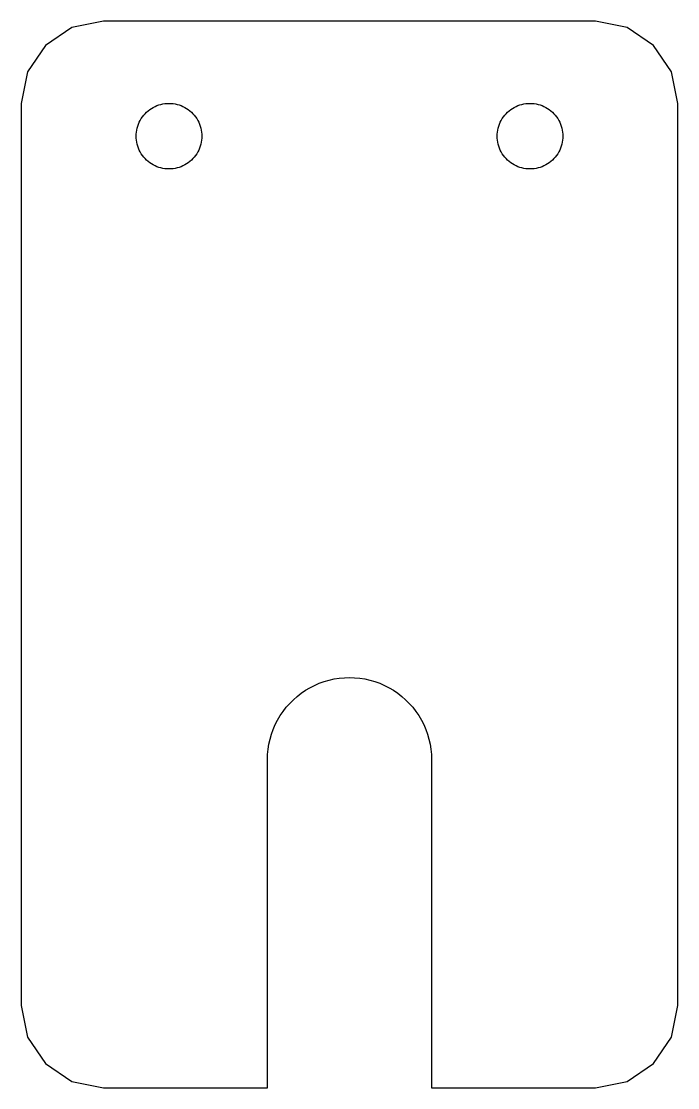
# Model space of a CAD drawing. Extents: x -20 to 20, y 33.5 to 98.5.
import ezdxf

# ---------------------------------------------------------------- set-up
doc = ezdxf.new("R2010")
doc.units = 0
doc.layers.get('0').update_dxf_attribs({"linetype": 'CONTINUOUS'})

msp = doc.modelspace()

# ---------------------------------------------------------------- linework, layer by layer
at = {"color": 7}
for points in [[(-5, 53.5), (-4.99013, 53.814), (-4.96057, 54.1267), (-4.91142, 54.4369), (-4.84291, 54.7435), (-4.75528, 55.0451), (-4.64888, 55.3406), (-4.52412, 55.6289), (-4.38153, 55.9088), (-4.22163, 56.17914), (-4.04507, 56.43893), (-3.85255, 56.68713), (-3.64484, 56.92274), (-3.42273, 57.14485), (-3.18712, 57.35257), (-2.93892, 57.54509), (-2.67912, 57.72165), (-2.40877, 57.88155), (-2.12889, 58.02414), (-1.84062, 58.1489), (-1.54507, 58.25529), (-1.24344, 58.34293), (-0.9369, 58.41144), (-0.62666, 58.46059), (-0.31395, 58.49014), (0, 58.5), (0.31395, 58.49014), (0.62666, 58.46059), (0.9369, 58.41144), (1.24344, 58.34293), (1.54507, 58.25529), (1.84062, 58.1489), (2.12889, 58.02414), (2.40877, 57.88155), (2.67912, 57.72165), (2.93892, 57.54509), (3.18712, 57.35257), (3.42273, 57.14485), (3.64484, 56.92274), (3.85255, 56.68713), (4.04507, 56.43893), (4.22163, 56.17914), (4.38153, 55.9088), (4.52412, 55.6289), (4.64888, 55.3406), (4.75528, 55.0451), (4.84291, 54.7435), (4.91142, 54.4369), (4.96057, 54.1267), (4.99013, 53.814), (5, 53.5), (5, 33.5), (15, 33.5), (16.9134, 33.8806), (18.5355, 34.9645), (19.6194, 36.5866), (20, 38.5), (20, 93.5), (19.6194, 95.4134), (18.5355, 97.0355), (16.9134, 98.1194), (15, 98.5), (-15, 98.5), (-16.9134, 98.1194), (-18.5355, 97.0355), (-19.6194, 95.4134), (-20, 93.5), (-20, 38.5), (-19.6194, 36.5866), (-18.5355, 34.9645), (-16.9134, 33.8806), (-15, 33.5), (-5, 33.5)], [(-9.01576, 91.2493), (-9.03542, 91.1252), (-9.06282, 91.0026), (-9.09789, 90.882), (-9.14044, 90.7637), (-9.19034, 90.6484), (-9.24738, 90.5365), (-9.31134, 90.4283), (-9.38196, 90.3244), (-9.45897, 90.2251), (-9.54205, 90.1309), (-9.63091, 90.0421), (-9.72514, 89.959), (-9.82442, 89.882), (-9.92834, 89.8113), (-10.0365, 89.7474), (-10.1484, 89.6903), (-10.2637, 89.6404), (-10.382, 89.5979), (-10.5026, 89.5628), (-10.6252, 89.5354), (-10.7493, 89.5158), (-10.8744, 89.5039), (-11, 89.5), (-11.1256, 89.5039), (-11.2507, 89.5158), (-11.3748, 89.5354), (-11.4974, 89.5628), (-11.618, 89.5979), (-11.7362, 89.6404), (-11.8515, 89.6903), (-11.9635, 89.7474), (-12.0716, 89.8113), (-12.1756, 89.882), (-12.2748, 89.959), (-12.3691, 90.0421), (-12.4579, 90.1309), (-12.541, 90.2251), (-12.618, 90.3244), (-12.6886, 90.4283), (-12.7526, 90.5365), (-12.8096, 90.6484), (-12.8595, 90.7637), (-12.9021, 90.882), (-12.9372, 91.0026), (-12.9646, 91.1252), (-12.9842, 91.2493), (-12.996, 91.3744), (-13, 91.5), (-12.996, 91.6256), (-12.9842, 91.7507), (-12.9646, 91.8748), (-12.9372, 91.9974), (-12.9021, 92.118), (-12.8595, 92.2362), (-12.8096, 92.3515), (-12.7526, 92.4635), (-12.6886, 92.5716), (-12.618, 92.6756), (-12.541, 92.7748), (-12.4579, 92.8691), (-12.3691, 92.9579), (-12.2748, 93.041), (-12.1756, 93.118), (-12.0716, 93.1886), (-11.9635, 93.2526), (-11.8515, 93.3096), (-11.7362, 93.3595), (-11.618, 93.4021), (-11.4974, 93.4372), (-11.3748, 93.4646), (-11.2507, 93.4842), (-11.1256, 93.496), (-11, 93.5), (-10.8744, 93.496), (-10.7493, 93.4842), (-10.6252, 93.4646), (-10.5026, 93.4372), (-10.382, 93.4021), (-10.2637, 93.3595), (-10.1484, 93.3096), (-10.0365, 93.2526), (-9.92834, 93.1886), (-9.82442, 93.118), (-9.72514, 93.041), (-9.63091, 92.9579), (-9.54205, 92.8691), (-9.45897, 92.7748), (-9.38196, 92.6756), (-9.31134, 92.5716), (-9.24738, 92.4635), (-9.19034, 92.3515), (-9.14044, 92.2362), (-9.09789, 92.118), (-9.06282, 91.9974), (-9.03542, 91.8748), (-9.01576, 91.7507), (-9.00394, 91.6256), (-9, 91.5), (-9.00394, 91.3744)], [(9.01576, 91.7507), (9.03542, 91.8748), (9.06282, 91.9974), (9.09789, 92.118), (9.14044, 92.2362), (9.19034, 92.3515), (9.24738, 92.4635), (9.31134, 92.5716), (9.38196, 92.6756), (9.45897, 92.7748), (9.54205, 92.8691), (9.63091, 92.9579), (9.72514, 93.041), (9.82442, 93.118), (9.92834, 93.1886), (10.0365, 93.2526), (10.1484, 93.3096), (10.2637, 93.3595), (10.382, 93.4021), (10.5026, 93.4372), (10.6252, 93.4646), (10.7493, 93.4842), (10.8744, 93.496), (11, 93.5), (11.1256, 93.496), (11.2507, 93.4842), (11.3748, 93.4646), (11.4974, 93.4372), (11.618, 93.4021), (11.7362, 93.3595), (11.8515, 93.3096), (11.9635, 93.2526), (12.0716, 93.1886), (12.1756, 93.118), (12.2748, 93.041), (12.3691, 92.9579), (12.4579, 92.8691), (12.541, 92.7748), (12.618, 92.6756), (12.6886, 92.5716), (12.7526, 92.4635), (12.8096, 92.3515), (12.8595, 92.2362), (12.9021, 92.118), (12.9372, 91.9974), (12.9646, 91.8748), (12.9842, 91.7507), (12.996, 91.6256), (13, 91.5), (12.996, 91.3744), (12.9842, 91.2493), (12.9646, 91.1252), (12.9372, 91.0026), (12.9021, 90.882), (12.8595, 90.7637), (12.8096, 90.6484), (12.7526, 90.5365), (12.6886, 90.4283), (12.618, 90.3244), (12.541, 90.2251), (12.4579, 90.1309), (12.3691, 90.0421), (12.2748, 89.959), (12.1756, 89.882), (12.0716, 89.8113), (11.9635, 89.7474), (11.8515, 89.6903), (11.7362, 89.6404), (11.618, 89.5979), (11.4974, 89.5628), (11.3748, 89.5354), (11.2507, 89.5158), (11.1256, 89.5039), (11, 89.5), (10.8744, 89.5039), (10.7493, 89.5158), (10.6252, 89.5354), (10.5026, 89.5628), (10.382, 89.5979), (10.2637, 89.6404), (10.1484, 89.6903), (10.0365, 89.7474), (9.92834, 89.8113), (9.82442, 89.882), (9.72514, 89.959), (9.63091, 90.0421), (9.54205, 90.1309), (9.45897, 90.2251), (9.38196, 90.3244), (9.31134, 90.4283), (9.24738, 90.5365), (9.19034, 90.6484), (9.14044, 90.7637), (9.09789, 90.882), (9.06282, 91.0026), (9.03542, 91.1252), (9.01576, 91.2493), (9.00394, 91.3744), (9, 91.5), (9.00394, 91.6256)]]:
    msp.add_lwpolyline(points, close=True, dxfattribs=at)

doc.saveas('drawing.dxf')
